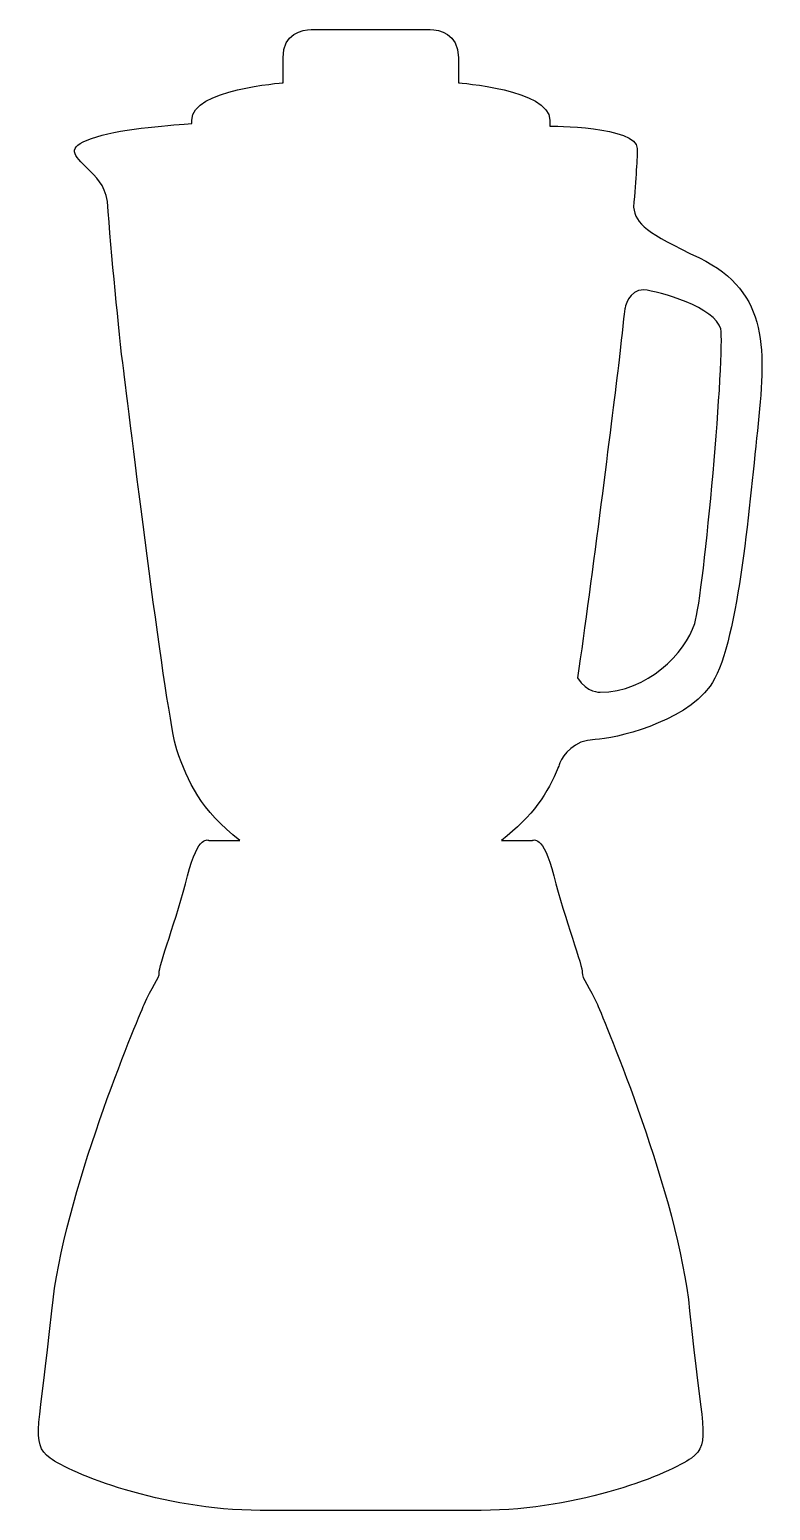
# Model space of a CAD drawing. Header units: centimetres. Extents: x -5 to 4.9, y -9.9 to 9.9.
import ezdxf

# ---------------------------------------------------------------- set-up
doc = ezdxf.new("R2010")
doc.units = ezdxf.units.CM
doc.header["$MEASUREMENT"] = 0
doc.layers.add('Camada 1', color=7, linetype='Continuous')

msp = doc.modelspace()

# ---------------------------------------------------------------- linework, layer by layer
at = {"layer": 'Camada 1'}
for points, knots in [([(3.99965, 6.84453), (3.29387, 7.18553), (3.14814, 7.29054), (3.1197, 7.52361), (3.1197, 7.52361), (3.14952, 7.90223), (3.16918, 8.20155), (3.16918, 8.30741), (3.16918, 8.30741), (3.16918, 8.6079), (1.99882, 8.6079), (1.99882, 8.6079), (1.99882, 8.6079), (1.99882, 8.6079), (1.99882, 8.68699), (1.99882, 8.68699), (1.99882, 8.68699), (1.99882, 9.09823), (0.77708, 9.18531), (0.77708, 9.18531), (0.77708, 9.18531), (0.77708, 9.18531), (0.77708, 9.52135), (0.77708, 9.52135), (0.77708, 9.52135), (0.77708, 9.84959), (0.52006, 9.89692), (0.4014, 9.89692), (0.4014, 9.89692), (0.29533, 9.89692), (-0.26628, 9.89692), (-0.38346, 9.89692), (-0.38346, 9.89692), (-0.39719, 9.89692), (-0.40518, 9.89692), (-0.40518, 9.89692), (-0.40518, 9.89692), (-0.52236, 9.89692), (-1.08386, 9.89692), (-1.18993, 9.89692), (-1.18993, 9.89692), (-1.30857, 9.89692), (-1.56572, 9.84959), (-1.56572, 9.52134), (-1.56572, 9.52134), (-1.56572, 9.52134), (-1.56572, 9.18529), (-1.56572, 9.18529), (-1.56572, 9.18529), (-1.56572, 9.18529), (-2.78743, 9.09822), (-2.78743, 8.68697), (-2.78743, 8.68697), (-2.78743, 8.68697), (-2.78743, 8.63993), (-2.78743, 8.63993), (-2.78743, 8.63993), (-2.99957, 8.62678), (-3.70916, 8.57574), (-4.05473, 8.46568), (-4.05473, 8.46568), (-4.46401, 8.33516), (-4.38686, 8.24613), (-4.2089, 8.06828), (-4.2089, 8.06828), (-4.04994, 7.90921), (-3.95731, 7.83957), (-3.91407, 7.5983), (-3.91407, 7.5983), (-3.85972, 6.89768), (-3.76582, 5.88081), (-3.69687, 5.33397), (-3.69687, 5.33397), (-3.594, 4.5194), (-3.12746, 0.69585), (-2.98514, 0.26884), (-2.98514, 0.26884), (-2.84282, -0.15817), (-2.66478, -0.53774), (-2.14289, -0.9411), (-2.14289, -0.9411), (-2.14289, -0.9411), (-2.55804, -0.9411), (-2.55804, -0.9411), (-2.55804, -0.9411), (-2.55804, -0.9411), (-2.70044, -0.84622), (-2.84284, -1.41555), (-2.84284, -1.41555), (-2.98513, -1.98496), (-3.23421, -2.63737), (-3.22233, -2.70857), (-3.22233, -2.70857), (-3.21045, -2.77974), (-3.32909, -2.91018), (-3.42405, -3.13558), (-3.42405, -3.13558), (-3.5189, -3.36087), (-4.50347, -5.67407), (-4.65767, -7.22805), (-4.65767, -7.22805), (-4.81195, -8.78186), (-4.95427, -8.99538), (-4.68143, -9.1971), (-4.68143, -9.1971), (-4.40859, -9.39871), (-3.19868, -9.89692), (-1.8701, -9.89692), (-1.8701, -9.89692), (-0.74012, -9.89692), (-0.45979, -9.89692), (-0.40116, -9.89692), (-0.40116, -9.89692), (-0.40116, -9.89692), (-0.39764, -9.89692), (-0.38735, -9.89692), (-0.38735, -9.89692), (-0.32869, -9.89692), (-0.04837, -9.89692), (1.08151, -9.89692), (1.08151, -9.89692), (2.41017, -9.89692), (3.62, -9.39871), (3.89292, -9.1971), (3.89292, -9.1971), (4.16568, -8.99538), (4.02336, -8.78186), (3.86919, -7.22799), (3.86919, -7.22799), (3.71488, -5.67404), (2.73045, -3.36081), (2.63546, -3.13552), (2.63546, -3.13552), (2.54061, -2.91012), (2.42197, -2.77971), (2.43385, -2.70851), (2.43385, -2.70851), (2.44573, -2.63731), (2.19668, -1.98487), (2.05428, -1.41549), (2.05428, -1.41549), (1.91185, -0.84616), (1.76956, -0.94104), (1.76956, -0.94104), (1.76956, -0.94104), (1.76956, -0.94104), (1.35443, -0.94104), (1.35443, -0.94104), (1.35443, -0.94104), (1.77784, -0.61386), (1.9748, -0.30226), (2.11011, 0.03173), (2.11011, 0.03173), (2.11011, 0.03173), (2.10971, 0.02776), (2.10971, 0.02776), (2.10971, 0.02776), (2.10971, 0.02776), (2.11087, 0.03215), (2.11281, 0.03845), (2.11281, 0.03845), (2.12051, 0.05774), (2.128, 0.07713), (2.13541, 0.09653), (2.13541, 0.09653), (2.18412, 0.20355), (2.31258, 0.39876), (2.6078, 0.40734), (2.6078, 0.40734), (2.86513, 0.41485), (3.77818, 0.62874), (4.14199, 1.11896), (4.14199, 1.11896), (4.50577, 1.60929), (4.66396, 3.47571), (4.77461, 4.53537), (4.77461, 4.53537), (4.88535, 5.59493), (4.94855, 6.38575), (3.99965, 6.84453)], [0, 0, 0, 0, 0.02173913, 0.02173913, 0.02173913, 0.02173913, 0.04347826, 0.04347826, 0.04347826, 0.04347826, 0.06521739, 0.06521739, 0.06521739, 0.06521739, 0.08695652, 0.08695652, 0.08695652, 0.08695652, 0.10869565, 0.10869565, 0.10869565, 0.10869565, 0.13043478, 0.13043478, 0.13043478, 0.13043478, 0.15217391, 0.15217391, 0.15217391, 0.15217391, 0.17391304, 0.17391304, 0.17391304, 0.17391304, 0.19565217, 0.19565217, 0.19565217, 0.19565217, 0.2173913, 0.2173913, 0.2173913, 0.2173913, 0.23913043, 0.23913043, 0.23913043, 0.23913043, 0.26086957, 0.26086957, 0.26086957, 0.26086957, 0.2826087, 0.2826087, 0.2826087, 0.2826087, 0.30434783, 0.30434783, 0.30434783, 0.30434783, 0.32608696, 0.32608696, 0.32608696, 0.32608696, 0.34782609, 0.34782609, 0.34782609, 0.34782609, 0.36956522, 0.36956522, 0.36956522, 0.36956522, 0.39130435, 0.39130435, 0.39130435, 0.39130435, 0.41304348, 0.41304348, 0.41304348, 0.41304348, 0.43478261, 0.43478261, 0.43478261, 0.43478261, 0.45652174, 0.45652174, 0.45652174, 0.45652174, 0.47826087, 0.47826087, 0.47826087, 0.47826087, 0.5, 0.5, 0.5, 0.5, 0.52173913, 0.52173913, 0.52173913, 0.52173913, 0.54347826, 0.54347826, 0.54347826, 0.54347826, 0.56521739, 0.56521739, 0.56521739, 0.56521739, 0.58695652, 0.58695652, 0.58695652, 0.58695652, 0.60869565, 0.60869565, 0.60869565, 0.60869565, 0.63043478, 0.63043478, 0.63043478, 0.63043478, 0.65217391, 0.65217391, 0.65217391, 0.65217391, 0.67391304, 0.67391304, 0.67391304, 0.67391304, 0.69565217, 0.69565217, 0.69565217, 0.69565217, 0.7173913, 0.7173913, 0.7173913, 0.7173913, 0.73913043, 0.73913043, 0.73913043, 0.73913043, 0.76086957, 0.76086957, 0.76086957, 0.76086957, 0.7826087, 0.7826087, 0.7826087, 0.7826087, 0.80434783, 0.80434783, 0.80434783, 0.80434783, 0.82608696, 0.82608696, 0.82608696, 0.82608696, 0.84782609, 0.84782609, 0.84782609, 0.84782609, 0.86956522, 0.86956522, 0.86956522, 0.86956522, 0.89130435, 0.89130435, 0.89130435, 0.89130435, 0.91304348, 0.91304348, 0.91304348, 0.91304348, 0.93478261, 0.93478261, 0.93478261, 0.93478261, 0.95652174, 0.95652174, 0.95652174, 0.95652174, 1, 1, 1, 1]), ([(3.93636, 1.95726), (3.80984, 1.56189), (3.30364, 1.03992), (2.6711, 1.03992), (2.6711, 1.03992), (2.6711, 1.03992), (2.5023, 1.03084), (2.36926, 1.2314), (2.36926, 1.2314), (2.56436, 2.54117), (2.83339, 4.73946), (2.90827, 5.334), (2.90827, 5.334), (2.93203, 5.52191), (2.95873, 5.76561), (2.98563, 6.03258), (2.98563, 6.03258), (2.99214, 6.07184), (2.99809, 6.11526), (3.00325, 6.16426), (3.00325, 6.16426), (3.00325, 6.16426), (3.05069, 6.43321), (3.2563, 6.41752), (3.2563, 6.41752), (3.46191, 6.40154), (4.22097, 6.18014), (4.28429, 5.89544), (4.28429, 5.89544), (4.34758, 5.61081), (4.06289, 2.3527), (3.93636, 1.95726)], [0, 0, 0, 0, 0.11111111, 0.11111111, 0.11111111, 0.11111111, 0.22222222, 0.22222222, 0.22222222, 0.22222222, 0.33333333, 0.33333333, 0.33333333, 0.33333333, 0.44444444, 0.44444444, 0.44444444, 0.44444444, 0.55555556, 0.55555556, 0.55555556, 0.55555556, 0.66666667, 0.66666667, 0.66666667, 0.66666667, 0.77777778, 0.77777778, 0.77777778, 0.77777778, 1, 1, 1, 1])]:
    msp.add_open_spline(points, degree=3, knots=knots, dxfattribs=at)

doc.saveas('drawing.dxf')
